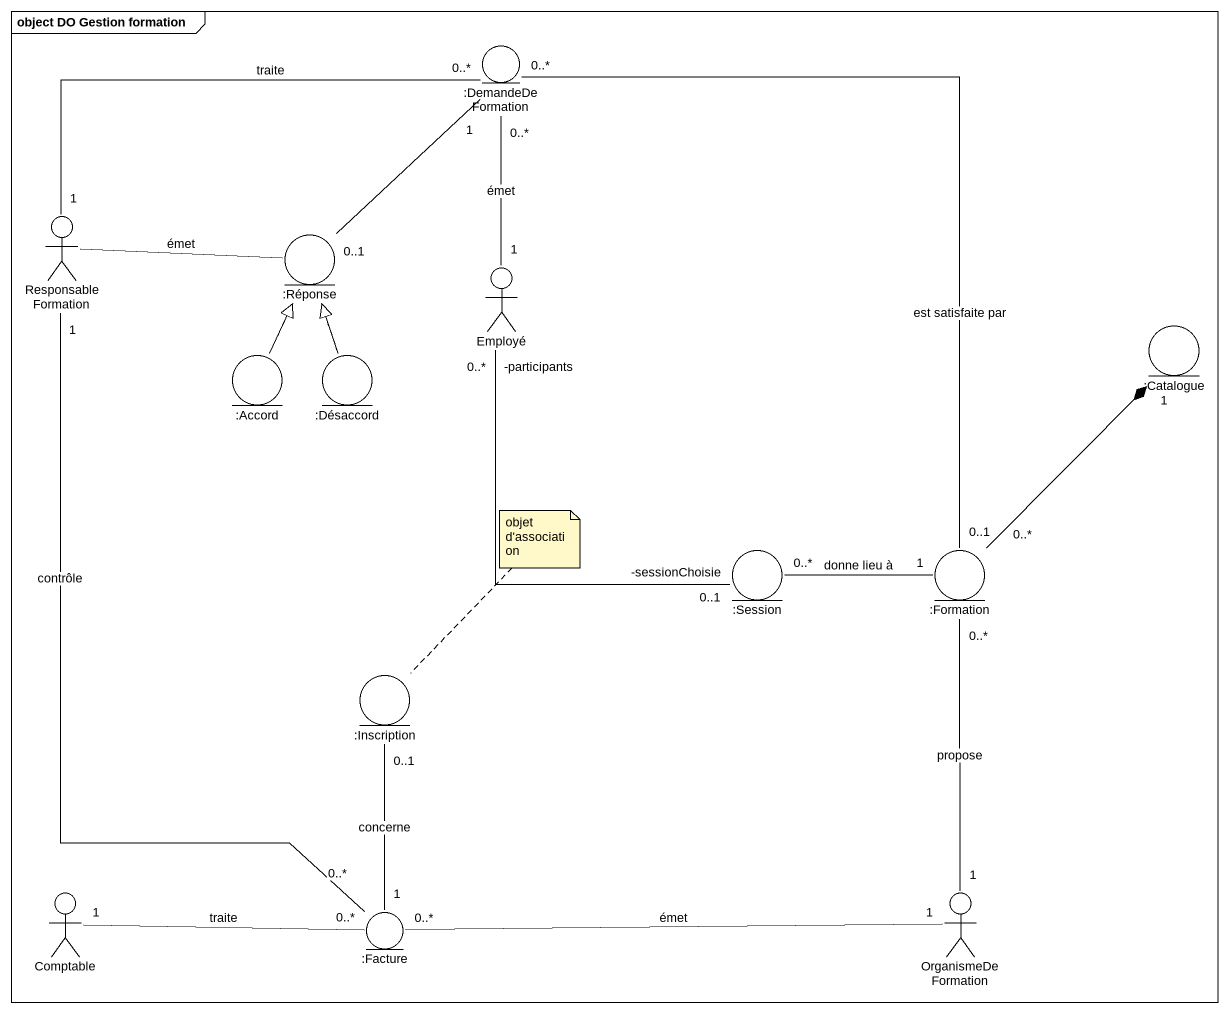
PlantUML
@startuml
mainframe object DO Gestion formation
entity ":DemandeDeFormation" as DemandeDeFormation
actor ResponsableFormation
entity ":Réponse" as Réponse
actor Employé
entity ":Accord" as Accord
entity ":Désaccord" as Désaccord
entity ":Catalogue" as Catalogue
entity ":Session" as Session
entity ":Formation" as Formation
entity ":Inscription" as Inscription
actor Comptable
entity ":Facture" as Facture
actor OrganismeDeFormation
ResponsableFormation "1" -right- "0..*" DemandeDeFormation : traite
ResponsableFormation -right- Réponse : émet
ResponsableFormation "1" -- "0..*" Facture : contrôle
Réponse "0..1" -up- "1" DemandeDeFormation
Employé "1" -up- "0..*" DemandeDeFormation : émet
Employé "-participants\n0..*" -- "-sessionChoisie\n0..1" Session
Accord .up.|> Réponse
Accord -up- Réponse
Désaccord .up.|> Réponse
Désaccord -up- Réponse
Session "0..*" -right- "1" Formation : donne lieu à
Formation "0..1" -up- "0..*" DemandeDeFormation : est satisfaite par
Formation "0..*" -up-* "1" Catalogue
Comptable "1" -right- "0..*" Facture : traite
Facture "1" -up- "0..1" Inscription : concerne
OrganismeDeFormation "1" -up- "0..*" Formation : propose
OrganismeDeFormation "1" -left- "0..*" Facture : émet
note top of Inscription : objet d'association
@enduml
